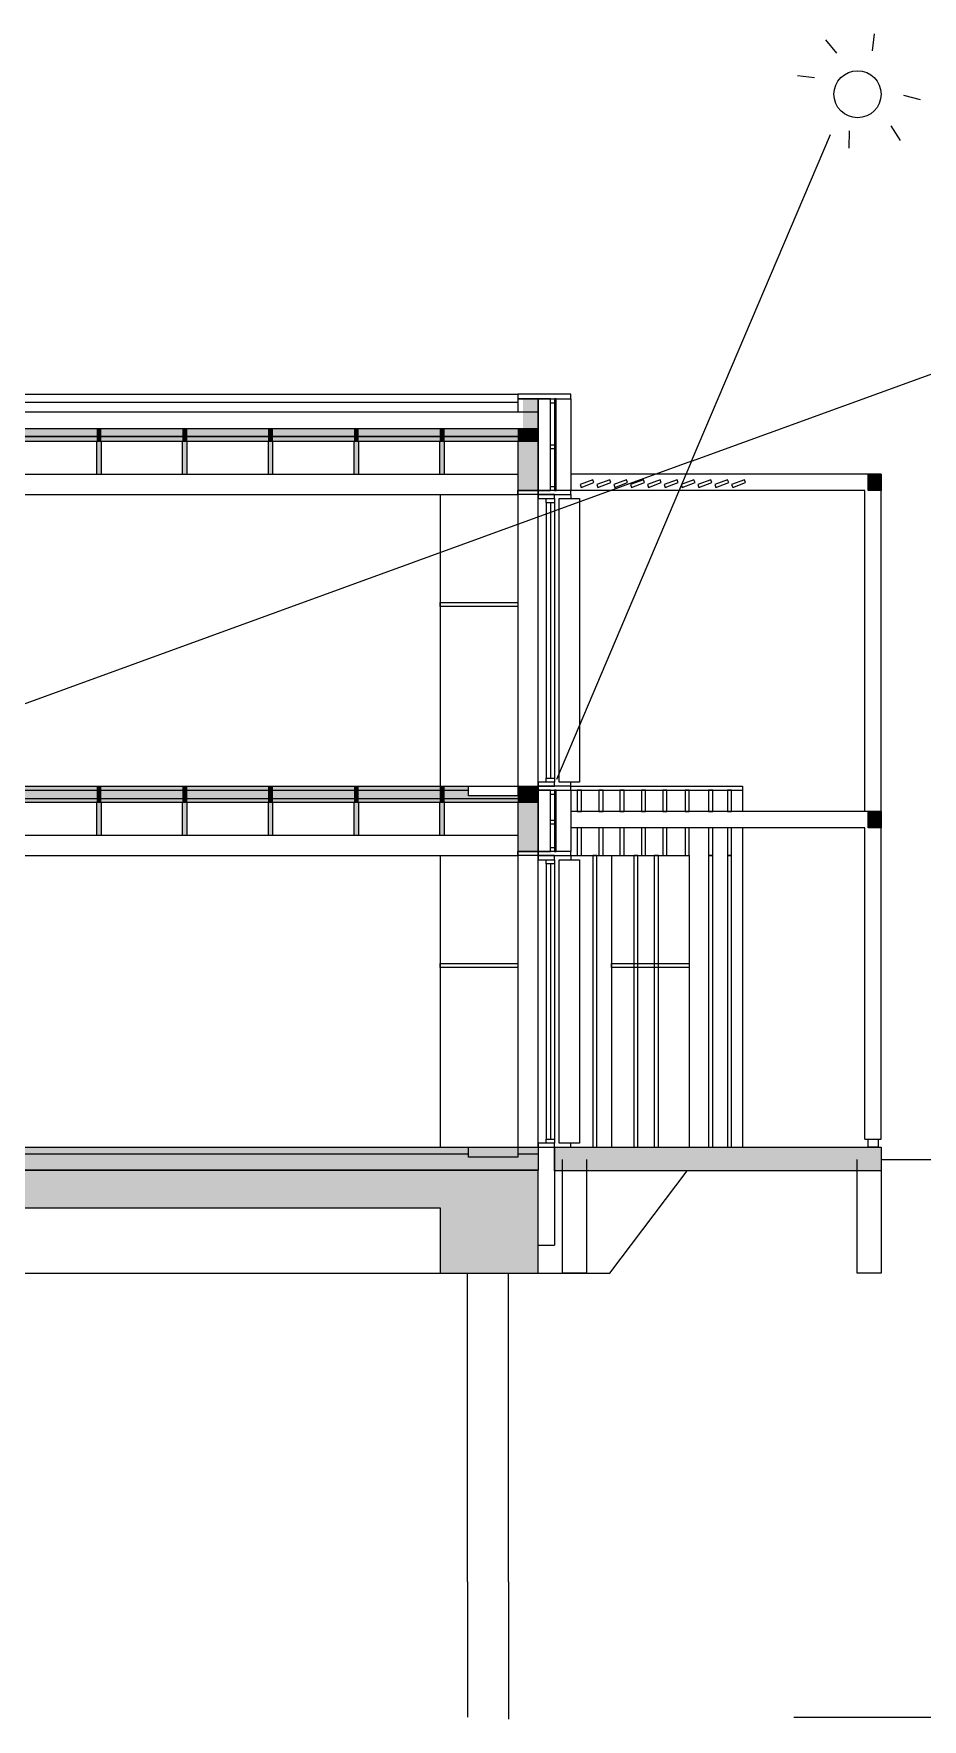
# Model space of a CAD drawing. Extents: x 126 to 1219, y 91 to 1021.
# Drawn here: x 493.46 to 511.59, y 704.18 to 738.57 of the extents above; entities that cross this region are included whole.
import ezdxf

# ---------------------------------------------------------------- set-up
doc = ezdxf.new("R2010")
doc.units = 0
doc.linetypes.add('ACAD_ISO03W100', pattern=[30, 12, -18])
for name, color, linetype in [('-_C_-_WIDOK_RZUT', 253, 'CONTINUOUS'), ('-_E_-_BELKI_01', 50, 'CONTINUOUS'), ('-_E_-_DESKI_ELEW_W_WIDOKU', 253, 'CONTINUOUS'), ('-_E_-_ELEWACJA_DRUGI_PLAN', 8, 'CONTINUOUS'), ('-_E_-_PRZEKR_J___STOLARKA', 151, 'CONTINUOUS'), ('-_E_-_PRZEKR_J_BELKI_02', 40, 'CONTINUOUS'), ('-_E_-_PRZEKR_J_CIENKA', 253, 'CONTINUOUS'), ('-_E_-_PRZEKR_J_GRUBA', 7, 'CONTINUOUS'), ('-_E_-_PRZEKR_J_PALE', 8, 'CONTINUOUS'), ('-_E_-_PRZEKR_J_WIDOK', 8, 'CONTINUOUS'), ('-_I_-_HATCH', 255, 'CONTINUOUS')]:
    doc.layers.add(name, color=color, linetype=linetype)

# ---------------------------------------------------------------- blocks, each defined once
blk = doc.blocks.new('OKNO_W_PRZEKROJU_01')
at = {"layer": '-_E_-_PRZEKR_J___STOLARKA'}
for points in [[(1083.888519, 2263.578334), (1083.888519, 2263.628334), (1083.688519, 2263.628334), (1083.688519, 2263.578334)], [(1083.888519, 2263.578334), (1083.888519, 2263.528334), (1083.788519, 2263.528334), (1083.788519, 2263.578334)], [(1083.888519, 2260.058334), (1083.888519, 2260.108334), (1083.688519, 2260.108334), (1083.688519, 2260.058334)], [(1083.888519, 2260.158334), (1083.888519, 2260.108334), (1083.788519, 2260.108334), (1083.788519, 2260.158334)]]:
    blk.add_lwpolyline(points, close=True, dxfattribs=at)
for points in [[(1083.788519, 2263.528334), (1083.788519, 2260.158334)], [(1083.838519, 2263.528334), (1083.838519, 2260.158334)], [(1083.888519, 2263.528334), (1083.888519, 2260.158334)]]:
    blk.add_lwpolyline(points, dxfattribs=at)
blk = doc.blocks.new('_ALUZJA_01')
at = {"layer": '-_E_-_PRZEKR_J_WIDOK'}
blk.add_lwpolyline([(1083.945361, 2263.578334), (1084.195361, 2263.578334), (1084.195361, 2260.108334), (1083.945361, 2260.108334)], close=True, dxfattribs=at)
for points in [[(1084.088519, 2263.628334), (1084.088519, 2263.578334)], [(1084.088519, 2260.058334), (1084.088519, 2260.108334)]]:
    blk.add_lwpolyline(points, dxfattribs=at)
blk = doc.blocks.new('*U13')
at = {"layer": '-_I_-_HATCH'}
for points in [[(1083.502835, 2532.373981), (1083.502835, 2532.733981), (1083.688519, 2532.373981)], [(1083.688519, 2532.373981), (1083.502835, 2532.733981), (1083.688519, 2532.733981)], [(1077.293519, 2532.213981), (1077.293519, 2532.373981), (1078.283519, 2532.213981)], [(1078.283519, 2532.213981), (1077.293519, 2532.373981), (1078.283519, 2532.373981)], [(1078.283519, 2532.213981), (1078.283519, 2532.373981), (1078.343519, 2532.213981)], [(1078.343519, 2532.213981), (1078.283519, 2532.373981), (1078.343519, 2532.373981)], [(1078.283519, 2531.813981), (1078.283519, 2532.213981), (1078.343519, 2531.813981)], [(1078.343519, 2531.813981), (1078.283519, 2532.213981), (1078.343519, 2532.213981)], [(1078.343519, 2532.213981), (1078.343519, 2532.373981), (1079.333519, 2532.213981)], [(1079.333519, 2532.213981), (1078.343519, 2532.373981), (1079.333519, 2532.373981)], [(1079.333519, 2532.213981), (1079.333519, 2532.373981), (1079.393519, 2532.213981)], [(1079.393519, 2532.213981), (1079.333519, 2532.373981), (1079.393519, 2532.373981)], [(1079.333519, 2531.813981), (1079.333519, 2532.213981), (1079.393519, 2531.813981)], [(1079.393519, 2531.813981), (1079.333519, 2532.213981), (1079.393519, 2532.213981)], [(1079.393519, 2532.213981), (1079.393519, 2532.373981), (1080.383519, 2532.213981)], [(1080.383519, 2532.213981), (1079.393519, 2532.373981), (1080.383519, 2532.373981)], [(1080.383519, 2532.213981), (1080.383519, 2532.373981), (1080.443519, 2532.213981)], [(1080.443519, 2532.213981), (1080.383519, 2532.373981), (1080.443519, 2532.373981)], [(1080.383519, 2531.813981), (1080.383519, 2532.213981), (1080.443519, 2531.813981)], [(1080.443519, 2531.813981), (1080.383519, 2532.213981), (1080.443519, 2532.213981)], [(1080.443519, 2532.213981), (1080.443519, 2532.373981), (1081.433519, 2532.213981)], [(1081.433519, 2532.213981), (1080.443519, 2532.373981), (1081.433519, 2532.373981)], [(1081.433519, 2532.213981), (1081.433519, 2532.373981), (1081.493519, 2532.213981)], [(1081.493519, 2532.213981), (1081.433519, 2532.373981), (1081.493519, 2532.373981)], [(1081.433519, 2531.813981), (1081.433519, 2532.213981), (1081.493519, 2531.813981)], [(1081.493519, 2531.813981), (1081.433519, 2532.213981), (1081.493519, 2532.213981)], [(1081.493519, 2532.213981), (1081.493519, 2532.373981), (1082.483519, 2532.213981)], [(1082.483519, 2532.213981), (1081.493519, 2532.373981), (1082.483519, 2532.373981)], [(1082.483519, 2532.213981), (1082.483519, 2532.373981), (1082.488519, 2532.213981)], [(1082.488519, 2532.213981), (1082.483519, 2532.373981), (1082.488519, 2532.373981)], [(1082.483519, 2531.813981), (1082.483519, 2532.213981), (1082.488519, 2531.813981)], [(1082.488519, 2531.813981), (1082.483519, 2532.213981), (1082.488519, 2532.213981)], [(1082.488519, 2532.213981), (1082.488519, 2532.373981), (1082.543519, 2532.213981)], [(1082.543519, 2532.213981), (1082.488519, 2532.373981), (1082.543519, 2532.373981)], [(1082.488519, 2531.813981), (1082.488519, 2532.213981), (1082.543519, 2531.813981)], [(1082.543519, 2531.813981), (1082.488519, 2532.213981), (1082.543519, 2532.213981)], [(1082.543519, 2532.213981), (1082.543519, 2532.373981), (1082.838519, 2532.213981)], [(1082.838519, 2532.213981), (1082.543519, 2532.373981), (1082.838519, 2532.373981)], [(1082.838519, 2532.213981), (1082.838519, 2532.373981), (1083.438519, 2532.213981)], [(1083.438519, 2532.213981), (1082.838519, 2532.373981), (1083.438519, 2532.373981)], [(1083.438519, 2532.213981), (1083.438519, 2532.373981), (1083.502835, 2532.213981)], [(1083.502835, 2532.213981), (1083.438519, 2532.373981), (1083.502835, 2532.373981)], [(1083.438519, 2531.613981), (1083.438519, 2532.213981), (1083.502835, 2531.613981)], [(1083.502835, 2531.613981), (1083.438519, 2532.213981), (1083.502835, 2532.213981)], [(1083.502835, 2532.213981), (1083.502835, 2532.373981), (1083.688519, 2532.213981)], [(1083.688519, 2532.213981), (1083.502835, 2532.373981), (1083.688519, 2532.373981)], [(1083.502835, 2531.613981), (1083.502835, 2532.213981), (1083.688519, 2531.613981)], [(1083.688519, 2531.613981), (1083.502835, 2532.213981), (1083.688519, 2532.213981)], [(1087.728519, 2531.613981), (1087.728519, 2531.813981), (1087.888519, 2531.613981)], [(1087.888519, 2531.613981), (1087.728519, 2531.813981), (1087.888519, 2531.813981)], [(1077.293519, 2527.793981), (1077.293519, 2527.993981), (1078.283519, 2527.793981)], [(1078.283519, 2527.793981), (1077.293519, 2527.993981), (1078.283519, 2527.993981)], [(1078.283519, 2527.793981), (1078.283519, 2527.993981), (1078.343519, 2527.793981)], [(1078.343519, 2527.793981), (1078.283519, 2527.993981), (1078.343519, 2527.993981)], [(1078.343519, 2527.793981), (1078.343519, 2527.993981), (1079.333519, 2527.793981)], [(1079.333519, 2527.793981), (1078.343519, 2527.993981), (1079.333519, 2527.993981)], [(1079.333519, 2527.793981), (1079.333519, 2527.993981), (1079.393519, 2527.793981)], [(1079.393519, 2527.793981), (1079.333519, 2527.993981), (1079.393519, 2527.993981)], [(1079.393519, 2527.793981), (1079.393519, 2527.993981), (1080.383519, 2527.793981)], [(1080.383519, 2527.793981), (1079.393519, 2527.993981), (1080.383519, 2527.993981)], [(1080.383519, 2527.793981), (1080.383519, 2527.993981), (1080.443519, 2527.793981)], [(1080.443519, 2527.793981), (1080.383519, 2527.993981), (1080.443519, 2527.993981)], [(1080.443519, 2527.793981), (1080.443519, 2527.993981), (1081.433519, 2527.793981)], [(1081.433519, 2527.793981), (1080.443519, 2527.993981), (1081.433519, 2527.993981)], [(1081.433519, 2527.793981), (1081.433519, 2527.993981), (1081.493519, 2527.793981)], [(1081.493519, 2527.793981), (1081.433519, 2527.993981), (1081.493519, 2527.993981)], [(1081.493519, 2527.793981), (1081.493519, 2527.993981), (1082.483519, 2527.793981)], [(1082.483519, 2527.793981), (1081.493519, 2527.993981), (1082.483519, 2527.993981)], [(1082.483519, 2527.793981), (1082.483519, 2527.993981), (1082.488519, 2527.793981)], [(1082.488519, 2527.793981), (1082.483519, 2527.993981), (1082.488519, 2527.993981)], [(1082.488519, 2527.793981), (1082.488519, 2527.993981), (1082.543519, 2527.793981)], [(1082.543519, 2527.793981), (1082.488519, 2527.993981), (1082.543519, 2527.993981)], [(1082.543519, 2527.793981), (1082.543519, 2527.993981), (1082.838519, 2527.793981)], [(1082.838519, 2527.793981), (1082.543519, 2527.993981), (1082.838519, 2527.993981)], [(1083.438519, 2527.793981), (1083.438519, 2527.993981), (1083.502835, 2527.793981)], [(1083.502835, 2527.793981), (1083.438519, 2527.993981), (1083.502835, 2527.993981)], [(1083.502835, 2527.793981), (1083.502835, 2527.993981), (1083.688519, 2527.793981)], [(1083.688519, 2527.793981), (1083.502835, 2527.993981), (1083.688519, 2527.993981)], [(1078.283519, 2527.393981), (1078.283519, 2527.793981), (1078.343519, 2527.393981)], [(1078.343519, 2527.393981), (1078.283519, 2527.793981), (1078.343519, 2527.793981)], [(1079.333519, 2527.393981), (1079.333519, 2527.793981), (1079.393519, 2527.393981)], [(1079.393519, 2527.393981), (1079.333519, 2527.793981), (1079.393519, 2527.793981)], [(1080.383519, 2527.393981), (1080.383519, 2527.793981), (1080.443519, 2527.393981)], [(1080.443519, 2527.393981), (1080.383519, 2527.793981), (1080.443519, 2527.793981)], [(1081.433519, 2527.393981), (1081.433519, 2527.793981), (1081.493519, 2527.393981)], [(1081.493519, 2527.393981), (1081.433519, 2527.793981), (1081.493519, 2527.793981)], [(1082.483519, 2527.393981), (1082.483519, 2527.793981), (1082.488519, 2527.393981)], [(1082.488519, 2527.393981), (1082.483519, 2527.793981), (1082.488519, 2527.793981)], [(1082.488519, 2527.393981), (1082.488519, 2527.793981), (1082.543519, 2527.393981)], [(1082.543519, 2527.393981), (1082.488519, 2527.793981), (1082.543519, 2527.793981)], [(1082.838519, 2527.793981), (1082.838519, 2527.873981), (1083.438519, 2527.793981)], [(1083.438519, 2527.793981), (1082.838519, 2527.873981), (1083.438519, 2527.873981)], [(1083.438519, 2527.193981), (1083.438519, 2527.793981), (1083.502835, 2527.193981)], [(1083.502835, 2527.193981), (1083.438519, 2527.793981), (1083.502835, 2527.793981)], [(1083.502835, 2527.193981), (1083.502835, 2527.793981), (1083.688519, 2527.193981)], [(1083.688519, 2527.193981), (1083.502835, 2527.793981), (1083.688519, 2527.793981)], [(1087.728519, 2527.483981), (1087.728519, 2527.683981), (1087.888519, 2527.483981)], [(1087.888519, 2527.483981), (1087.728519, 2527.683981), (1087.888519, 2527.683981)], [(1077.293519, 2523.293981), (1077.293519, 2523.573981), (1078.283519, 2523.293981)], [(1078.283519, 2523.293981), (1077.293519, 2523.573981), (1078.283519, 2523.573981)], [(1078.283519, 2523.293981), (1078.283519, 2523.573981), (1078.343519, 2523.293981)], [(1078.343519, 2523.293981), (1078.283519, 2523.573981), (1078.343519, 2523.573981)], [(1078.343519, 2523.293981), (1078.343519, 2523.573981), (1079.333519, 2523.293981)], [(1079.333519, 2523.293981), (1078.343519, 2523.573981), (1079.333519, 2523.573981)], [(1079.333519, 2523.293981), (1079.333519, 2523.573981), (1079.393519, 2523.293981)], [(1079.393519, 2523.293981), (1079.333519, 2523.573981), (1079.393519, 2523.573981)], [(1079.393519, 2523.293981), (1079.393519, 2523.573981), (1080.383519, 2523.293981)], [(1080.383519, 2523.293981), (1079.393519, 2523.573981), (1080.383519, 2523.573981)], [(1080.383519, 2523.293981), (1080.383519, 2523.573981), (1080.443519, 2523.293981)], [(1080.443519, 2523.293981), (1080.383519, 2523.573981), (1080.443519, 2523.573981)], [(1080.443519, 2523.293981), (1080.443519, 2523.573981), (1081.433519, 2523.293981)], [(1081.433519, 2523.293981), (1080.443519, 2523.573981), (1081.433519, 2523.573981)], [(1081.433519, 2523.293981), (1081.433519, 2523.573981), (1081.493519, 2523.293981)], [(1081.493519, 2523.293981), (1081.433519, 2523.573981), (1081.493519, 2523.573981)], [(1081.493519, 2523.293981), (1081.493519, 2523.573981), (1082.483519, 2523.293981)], [(1082.483519, 2523.293981), (1081.493519, 2523.573981), (1082.483519, 2523.573981)], [(1082.483519, 2523.293981), (1082.483519, 2523.573981), (1082.488519, 2523.293981)], [(1082.488519, 2523.293981), (1082.483519, 2523.573981), (1082.488519, 2523.573981)], [(1082.488519, 2523.293981), (1082.488519, 2523.573981), (1082.543519, 2523.293981)], [(1082.543519, 2523.293981), (1082.488519, 2523.573981), (1082.543519, 2523.573981)], [(1082.543519, 2523.293981), (1082.543519, 2523.573981), (1082.838519, 2523.293981)], [(1082.838519, 2523.293981), (1082.543519, 2523.573981), (1082.838519, 2523.573981)], [(1082.838519, 2523.293981), (1082.838519, 2523.573981), (1083.438519, 2523.293981)], [(1083.438519, 2523.293981), (1082.838519, 2523.573981), (1083.438519, 2523.573981)], [(1083.438519, 2523.293981), (1083.438519, 2523.573981), (1083.502835, 2523.293981)], [(1083.502835, 2523.293981), (1083.438519, 2523.573981), (1083.502835, 2523.573981)], [(1083.502835, 2523.293981), (1083.502835, 2523.573981), (1083.688519, 2523.293981)], [(1083.688519, 2523.293981), (1083.502835, 2523.573981), (1083.688519, 2523.573981)], [(1083.888519, 2523.285664), (1083.888519, 2523.573981), (1087.728519, 2523.285664)], [(1087.728519, 2523.285664), (1083.888519, 2523.573981), (1087.728519, 2523.573981)], [(1087.728519, 2523.285664), (1087.728519, 2523.573981), (1087.888519, 2523.285664)], [(1087.888519, 2523.285664), (1087.728519, 2523.573981), (1087.888519, 2523.573981)], [(1077.293519, 2522.833981), (1077.293519, 2523.293981), (1078.283519, 2522.833981)], [(1078.283519, 2522.833981), (1077.293519, 2523.293981), (1078.283519, 2523.293981)], [(1078.283519, 2522.833981), (1078.283519, 2523.293981), (1078.343519, 2522.833981)], [(1078.343519, 2522.833981), (1078.283519, 2523.293981), (1078.343519, 2523.293981)], [(1078.343519, 2522.833981), (1078.343519, 2523.293981), (1079.333519, 2522.833981)], [(1079.333519, 2522.833981), (1078.343519, 2523.293981), (1079.333519, 2523.293981)], [(1079.333519, 2522.833981), (1079.333519, 2523.293981), (1079.393519, 2522.833981)], [(1079.393519, 2522.833981), (1079.333519, 2523.293981), (1079.393519, 2523.293981)], [(1079.393519, 2522.833981), (1079.393519, 2523.293981), (1080.383519, 2522.833981)], [(1080.383519, 2522.833981), (1079.393519, 2523.293981), (1080.383519, 2523.293981)], [(1080.383519, 2522.833981), (1080.383519, 2523.293981), (1080.443519, 2522.833981)], [(1080.443519, 2522.833981), (1080.383519, 2523.293981), (1080.443519, 2523.293981)], [(1080.443519, 2522.833981), (1080.443519, 2523.293981), (1081.433519, 2522.833981)], [(1081.433519, 2522.833981), (1080.443519, 2523.293981), (1081.433519, 2523.293981)], [(1081.433519, 2522.833981), (1081.433519, 2523.293981), (1081.493519, 2522.833981)], [(1081.493519, 2522.833981), (1081.433519, 2523.293981), (1081.493519, 2523.293981)], [(1081.493519, 2522.833981), (1081.493519, 2523.293981), (1082.483519, 2522.833981)], [(1082.483519, 2522.833981), (1081.493519, 2523.293981), (1082.483519, 2523.293981)], [(1082.483519, 2522.833981), (1082.483519, 2523.293981), (1082.488519, 2522.833981)], [(1082.488519, 2522.833981), (1082.483519, 2523.293981), (1082.488519, 2523.293981)], [(1082.488519, 2522.033981), (1082.488519, 2523.293981), (1082.543519, 2522.033981)], [(1082.543519, 2522.033981), (1082.488519, 2523.293981), (1082.543519, 2523.293981)], [(1082.543519, 2522.033981), (1082.543519, 2523.293981), (1082.838519, 2522.033981)], [(1082.838519, 2522.033981), (1082.543519, 2523.293981), (1082.838519, 2523.293981)], [(1082.838519, 2522.033981), (1082.838519, 2523.293981), (1083.438519, 2522.033981)], [(1083.438519, 2522.033981), (1082.838519, 2523.293981), (1083.438519, 2523.293981)], [(1083.438519, 2522.033981), (1083.438519, 2523.293981), (1083.502835, 2522.033981)], [(1083.502835, 2522.033981), (1083.438519, 2523.293981), (1083.502835, 2523.293981)], [(1083.502835, 2522.033981), (1083.502835, 2523.293981), (1083.688519, 2522.033981)], [(1083.688519, 2522.033981), (1083.502835, 2523.293981), (1083.688519, 2523.293981)]]:
    blk.add_solid(points, dxfattribs=at)
blk = doc.blocks.new('PRZEKR_J_HATCH_OBRYS')
at = {"layer": '-_I_-_HATCH'}
blk.add_blockref('*U13', (0, 0), dxfattribs=at)
blk = doc.blocks.new('PRZEKR_J_A')
at = {"layer": '-_E_-_BELKI_01'}
for points in [[(1083.438519, 2263.678334), (1083.688519, 2263.678334), (1083.688519, 2264.278334), (1083.438519, 2264.278334)], [(1087.888519, 2263.878334), (1087.888519, 2263.678334), (1087.728519, 2263.678334), (1087.728519, 2263.878334)], [(1083.438519, 2259.258334), (1083.688519, 2259.258334), (1083.688519, 2259.858334), (1083.438519, 2259.858334)], [(1087.888519, 2259.748334), (1087.888519, 2259.548334), (1087.728519, 2259.548334), (1087.728519, 2259.748334)]]:
    blk.add_lwpolyline(points, close=True, dxfattribs=at)
at = {"layer": '-_E_-_DESKI_ELEW_W_WIDOKU'}
for points in [[(1084.16813, 2259.748334), (1084.21813, 2259.748334), (1084.21813, 2260.008334), (1084.16813, 2260.008334)], [(1084.433217, 2259.748334), (1084.483217, 2259.748334), (1084.483217, 2260.008334), (1084.433217, 2260.008334)], [(1084.690122, 2259.748334), (1084.740122, 2259.748334), (1084.740122, 2260.008334), (1084.690122, 2260.008334)], [(1084.952582, 2259.748334), (1085.002582, 2259.748334), (1085.002582, 2260.008334), (1084.952582, 2260.008334)], [(1085.215017, 2259.748334), (1085.265017, 2259.748334), (1085.265017, 2260.008334), (1085.215017, 2260.008334)], [(1085.488519, 2259.748334), (1085.538519, 2259.748334), (1085.538519, 2260.008334), (1085.488519, 2260.008334)], [(1085.775999, 2259.748334), (1085.825999, 2259.748334), (1085.825999, 2260.008334), (1085.775999, 2260.008334)], [(1086.005444, 2259.748334), (1086.055444, 2259.748334), (1086.055444, 2260.008334), (1086.005444, 2260.008334)], [(1084.16813, 2259.208334), (1084.21813, 2259.208334), (1084.21813, 2259.548334), (1084.16813, 2259.548334)], [(1084.433217, 2259.208334), (1084.483217, 2259.208334), (1084.483217, 2259.548334), (1084.433217, 2259.548334)], [(1084.690122, 2259.208334), (1084.740122, 2259.208334), (1084.740122, 2259.548334), (1084.690122, 2259.548334)], [(1084.952582, 2259.208334), (1085.002582, 2259.208334), (1085.002582, 2259.548334), (1084.952582, 2259.548334)], [(1085.215017, 2259.208334), (1085.265017, 2259.208334), (1085.265017, 2259.548334), (1085.215017, 2259.548334)], [(1085.488519, 2259.208334), (1085.538519, 2259.208334), (1085.538519, 2259.548334), (1085.488519, 2259.548334)], [(1085.775999, 2259.208334), (1085.825999, 2259.208334), (1085.825999, 2259.548334), (1085.775999, 2259.548334)], [(1086.005444, 2259.208334), (1086.055444, 2259.208334), (1086.055444, 2259.548334), (1086.005444, 2259.548334)], [(1084.359073, 2255.638334), (1084.409073, 2255.638334), (1084.409073, 2259.208334), (1084.359073, 2259.208334)], [(1084.859339, 2255.638334), (1084.909339, 2255.638334), (1084.909339, 2259.208334), (1084.859339, 2259.208334)], [(1085.110463, 2255.638334), (1085.160463, 2255.638334), (1085.160463, 2259.208334), (1085.110463, 2259.208334)], [(1085.775999, 2255.638334), (1085.825999, 2255.638334), (1085.825999, 2259.208334), (1085.775999, 2259.208334)], [(1086.005444, 2255.638334), (1086.055444, 2255.638334), (1086.055444, 2259.208334), (1086.005444, 2259.208334)]]:
    blk.add_lwpolyline(points, close=True, dxfattribs=at)
at = {"layer": '-_E_-_ELEWACJA_DRUGI_PLAN'}
for points in [[(1084.088519, 2260.058334), (1086.188519, 2260.058334), (1086.188519, 2259.748334)], [(1084.088519, 2260.008334), (1086.188519, 2260.008334)], [(1086.188519, 2259.548334), (1086.188519, 2255.638334)], [(1084.088519, 2259.208334), (1085.538519, 2259.208334), (1085.538519, 2255.638334)], [(1084.588519, 2259.208334), (1084.588519, 2255.638334)]]:
    blk.add_lwpolyline(points, dxfattribs=at)
blk.add_lwpolyline([(1085.538519, 2257.888334), (1085.538519, 2257.838334), (1084.588519, 2257.838334), (1084.588519, 2257.888334)], close=True, dxfattribs=at)
at = {"layer": '-_E_-_PRZEKR_J_BELKI_02'}
for points in [[(1078.283519, 2264.278334), (1078.283519, 2263.878334), (1078.343519, 2263.878334), (1078.343519, 2264.278334)], [(1079.333519, 2264.278334), (1079.333519, 2263.878334), (1079.393519, 2263.878334), (1079.393519, 2264.278334)], [(1080.383519, 2264.278334), (1080.383519, 2263.878334), (1080.443519, 2263.878334), (1080.443519, 2264.278334)], [(1081.433519, 2264.278334), (1081.433519, 2263.878334), (1081.493519, 2263.878334), (1081.493519, 2264.278334)], [(1082.483519, 2264.278334), (1082.483519, 2263.878334), (1082.543519, 2263.878334), (1082.543519, 2264.278334)], [(1078.283519, 2259.858334), (1078.283519, 2259.458334), (1078.343519, 2259.458334), (1078.343519, 2259.858334)], [(1079.333519, 2259.858334), (1079.333519, 2259.458334), (1079.393519, 2259.458334), (1079.393519, 2259.858334)], [(1080.383519, 2259.858334), (1080.383519, 2259.458334), (1080.443519, 2259.458334), (1080.443519, 2259.858334)], [(1081.433519, 2259.858334), (1081.433519, 2259.458334), (1081.493519, 2259.458334), (1081.493519, 2259.858334)], [(1082.483519, 2259.858334), (1082.483519, 2259.458334), (1082.543519, 2259.458334), (1082.543519, 2259.858334)]]:
    blk.add_lwpolyline(points, close=True, dxfattribs=at)
at = {"layer": '-_E_-_PRZEKR_J_CIENKA'}
for points in [[(1087.345796, 2269.031767), (1087.210597, 2269.193045)], [(1087.345796, 2269.031767), (1087.210597, 2269.193045)], [(1087.783254, 2269.060215), (1087.804773, 2269.269563)], [(1087.071895, 2268.728191), (1086.863209, 2268.755394)], [(1088.160865, 2268.517981), (1088.364683, 2268.465557)], [(1088.005101, 2268.139936), (1088.119646, 2267.963389)], [(1085.567816, 2264.036296), (1085.567816, 2264.036296), (1087.265425, 2268.03561)], [(1087.494556, 2268.079535), (1087.491505, 2267.869106)], [(1085.567816, 2264.036296), (1085.567816, 2264.036296), (1090.24926, 2265.740202)], [(1084.088519, 2264.798334), (1084.088519, 2263.678334)], [(1075.290285, 2260.008334), (1082.838519, 2260.008334)], [(1075.290285, 2259.908334), (1083.688519, 2259.908334)], [(1083.438519, 2260.008334), (1083.688519, 2260.008334)], [(1084.088519, 2260.008334), (1084.088519, 2259.258334)], [(1059.088519, 2255.558334), (1082.838519, 2255.558334)], [(1083.438519, 2255.558334), (1083.563519, 2255.558334), (1083.688519, 2255.558334)]]:
    blk.add_lwpolyline(points, dxfattribs=at)
at = {"layer": '-_E_-_PRZEKR_J_CIENKA', "linetype": 'ACAD_ISO03W100'}
for points in [[(1085.567816, 2264.036296), (1076.093417, 2260.587897)], [(1085.567816, 2264.036296), (1083.91466, 2260.141703)]]:
    blk.add_lwpolyline(points, dxfattribs=at)
at = {"layer": '-_E_-_PRZEKR_J_CIENKA'}
for points in [[(1084.371901, 2263.773752), (1084.35907, 2263.80869), (1084.201463, 2263.75081), (1084.214294, 2263.715873)], [(1084.578108, 2263.773752), (1084.565278, 2263.80869), (1084.407671, 2263.75081), (1084.420502, 2263.715873)], [(1084.784316, 2263.773752), (1084.771485, 2263.80869), (1084.613879, 2263.75081), (1084.626709, 2263.715873)], [(1084.990524, 2263.773752), (1084.977693, 2263.80869), (1084.820087, 2263.75081), (1084.832917, 2263.715873)], [(1084.990524, 2263.773752), (1084.977693, 2263.80869), (1084.820087, 2263.75081), (1084.832917, 2263.715873)], [(1085.196731, 2263.773752), (1085.183901, 2263.80869), (1085.026294, 2263.75081), (1085.039125, 2263.715873)], [(1085.402939, 2263.773752), (1085.390108, 2263.80869), (1085.232502, 2263.75081), (1085.245333, 2263.715873)], [(1085.609147, 2263.773752), (1085.596316, 2263.80869), (1085.43871, 2263.75081), (1085.45154, 2263.715873)], [(1085.609147, 2263.773752), (1085.596316, 2263.80869), (1085.43871, 2263.75081), (1085.45154, 2263.715873)], [(1085.815354, 2263.773752), (1085.802524, 2263.80869), (1085.644917, 2263.75081), (1085.657748, 2263.715873)], [(1086.021562, 2263.773752), (1086.008732, 2263.80869), (1085.851125, 2263.75081), (1085.863956, 2263.715873)], [(1086.22777, 2263.773752), (1086.214939, 2263.80869), (1086.057333, 2263.75081), (1086.070163, 2263.715873)]]:
    blk.add_lwpolyline(points, close=True, dxfattribs=at)
blk.add_circle((1087.598164, 2268.528717), 0.28819, dxfattribs=at)
at = {"layer": '-_E_-_PRZEKR_J_GRUBA'}
for points in [[(1083.688519, 2264.798334), (1084.088519, 2264.798334), (1084.088519, 2264.858334), (1083.438519, 2264.858334), (1083.438519, 2264.798334)], [(1083.688519, 2263.678334), (1083.838519, 2263.678334), (1083.838519, 2264.798334), (1083.688519, 2264.798334)], [(1083.838519, 2264.798334), (1083.888519, 2264.798334), (1083.888519, 2264.748334), (1083.838519, 2264.748334)], [(1083.888519, 2264.798334), (1083.888519, 2263.678334), (1083.908519, 2263.678334), (1083.908519, 2264.798334)], [(1083.838519, 2264.238334), (1083.888519, 2264.238334), (1083.888519, 2264.188334), (1083.838519, 2264.188334)], [(1083.688519, 2263.628334), (1083.438519, 2263.628334), (1083.438519, 2263.678334), (1083.688519, 2263.678334)], [(1083.838519, 2263.728334), (1083.888519, 2263.728334), (1083.888519, 2263.678334), (1083.838519, 2263.678334)], [(1083.688519, 2259.258334), (1083.838519, 2259.258334), (1083.838519, 2260.008334), (1083.688519, 2260.008334)], [(1083.838519, 2260.008334), (1083.888519, 2260.008334), (1083.888519, 2259.958334), (1083.838519, 2259.958334)], [(1083.888519, 2260.008334), (1083.888519, 2259.258334), (1083.908519, 2259.258334), (1083.908519, 2260.008334)], [(1083.838519, 2259.64259), (1083.888519, 2259.64259), (1083.888519, 2259.59259), (1083.838519, 2259.59259)], [(1083.688519, 2259.208334), (1083.438519, 2259.208334), (1083.438519, 2259.258334), (1083.688519, 2259.258334)], [(1083.838519, 2259.308334), (1083.888519, 2259.308334), (1083.888519, 2259.258334), (1083.838519, 2259.258334)], [(1083.888519, 2255.638334), (1087.888519, 2255.638334), (1087.888519, 2255.350016), (1083.888519, 2255.350016)]]:
    blk.add_lwpolyline(points, close=True, dxfattribs=at)
for points in [[(1083.688519, 2264.638334), (1083.688519, 2264.798334), (1083.438519, 2264.798334), (1083.438519, 2264.638334)], [(1073.033519, 2264.758334), (1083.438519, 2264.758334)], [(1073.033519, 2264.438334), (1083.688519, 2264.438334), (1083.688519, 2264.638334), (1073.033519, 2264.638334)], [(1073.033519, 2264.438334), (1083.688519, 2264.438334), (1083.688519, 2264.338334), (1073.033519, 2264.338334)], [(1073.033519, 2264.338334), (1083.688519, 2264.338334), (1083.688519, 2264.278334), (1073.033519, 2264.278334)], [(1083.688519, 2263.678334), (1083.688519, 2263.628334), (1083.908519, 2263.628334), (1084.088519, 2263.628334), (1084.088519, 2263.678334), (1083.688519, 2263.678334)], [(1075.290285, 2260.058334), (1083.688519, 2260.058334), (1083.688519, 2259.858334)], [(1083.438519, 2260.058334), (1083.438519, 2259.938334), (1082.838519, 2259.938334), (1082.838519, 2260.058334)], [(1083.688519, 2260.058334), (1083.688519, 2260.008334), (1083.908519, 2260.008334), (1084.088519, 2260.008334), (1084.088519, 2260.058334), (1083.688519, 2260.058334)], [(1083.438519, 2259.858334), (1075.290285, 2259.858334)], [(1083.688519, 2259.258334), (1083.688519, 2259.208334), (1083.908519, 2259.208334), (1084.088519, 2259.208334), (1084.088519, 2259.258334), (1083.688519, 2259.258334)], [(1058.238519, 2255.638334), (1083.563519, 2255.638334), (1083.688519, 2255.638334)], [(1058.238519, 2255.358334), (1058.238519, 2255.638334), (1083.688519, 2255.638334), (1083.688519, 2255.358334), (1058.238519, 2255.358334)], [(1083.438519, 2255.638334), (1083.438519, 2255.518334), (1082.838519, 2255.518334), (1082.838519, 2255.638334)], [(1083.688519, 2255.638334), (1083.888519, 2255.638334), (1083.888519, 2254.438334), (1083.888519, 2254.438334)], [(1058.238519, 2255.358334), (1083.563519, 2255.358334), (1083.688519, 2255.358334)], [(1082.488519, 2254.898334), (1082.488519, 2254.098334), (1083.688519, 2254.098334), (1083.688519, 2255.358334)], [(1075.763519, 2254.898334), (1082.488519, 2254.898334), (1082.488519, 2254.898334)], [(1083.688519, 2254.438334), (1083.888519, 2254.438334)]]:
    blk.add_lwpolyline(points, dxfattribs=at)
at = {"layer": '-_E_-_PRZEKR_J_PALE', "linetype": 'ACAD_ISO03W100'}
for points in [[(1082.825404, 2250.318334), (1082.825404, 2254.098334)], [(1083.325404, 2250.318334), (1083.325404, 2254.098334)], [(1082.825404, 2250.318334), (1082.825404, 2248.663277)], [(1083.325404, 2250.318334), (1083.325404, 2248.635533)]]:
    blk.add_lwpolyline(points, dxfattribs=at)
at = {"layer": '-_E_-_PRZEKR_J_WIDOK'}
for points in [[(1058.488519, 2264.858334), (1083.438519, 2264.858334)], [(1075.670285, 2263.878334), (1083.438519, 2263.878334)], [(1087.888519, 2259.748334), (1087.888519, 2263.878334), (1084.088519, 2263.878334)], [(1075.670285, 2263.628334), (1083.438519, 2263.628334)], [(1082.488519, 2263.628334), (1082.488519, 2260.058334)], [(1087.688519, 2259.748334), (1087.688519, 2263.678334), (1084.088519, 2263.678334)], [(1087.888519, 2255.735218), (1087.888519, 2259.748334), (1084.088519, 2259.748334)], [(1075.670285, 2259.458334), (1083.438519, 2259.458334)], [(1087.688519, 2255.735218), (1087.688519, 2259.548334), (1084.088519, 2259.548334)], [(1075.670285, 2259.208334), (1083.438519, 2259.208334)], [(1082.488519, 2259.208334), (1082.488519, 2255.638334)], [(1087.688519, 2255.735218), (1087.888519, 2255.735218)], [(1054.713613, 2255.638334), (1057.019312, 2250.318334), (1058.238519, 2250.318334), (1068.258162, 2250.318334), (1070.233055, 2254.098334), (1084.566598, 2254.098334), (1085.513771, 2255.350016)], [(1083.888519, 2255.638334), (1087.888519, 2255.638334), (1087.888519, 2255.488334), (1102.138519, 2255.488334)]]:
    blk.add_lwpolyline(points, dxfattribs=at)
for points in [[(1083.438519, 2260.058334), (1083.688519, 2260.058334), (1083.688519, 2263.678334), (1083.438519, 2263.678334)], [(1083.438519, 2262.308334), (1083.438519, 2262.258334), (1082.488519, 2262.258334), (1082.488519, 2262.308334)], [(1083.438519, 2255.638334), (1083.688519, 2255.638334), (1083.688519, 2259.258334), (1083.438519, 2259.258334)], [(1083.438519, 2257.888334), (1083.438519, 2257.838334), (1082.488519, 2257.838334), (1082.488519, 2257.888334)], [(1087.727156, 2255.735218), (1087.850736, 2255.735218), (1087.850736, 2255.638334), (1087.727156, 2255.638334)]]:
    blk.add_lwpolyline(points, close=True, dxfattribs=at)
at = {"layer": '-_E_-_PRZEKR_J_WIDOK', "linetype": 'ACAD_ISO03W100'}
for points in [[(1084.282217, 2255.488334), (1084.282217, 2254.098334), (1083.986001, 2254.098334), (1083.986001, 2255.488334)], [(1087.888519, 2255.488334), (1087.888519, 2254.098334), (1087.592303, 2254.098334), (1087.592303, 2255.488334)], [(1056.817684, 2248.663277), (1196.294235, 2248.663277)]]:
    blk.add_lwpolyline(points, dxfattribs=at)
at = {"layer": '-_E_-_PRZEKR_J___STOLARKA'}
for p in [(0, 0), (0, -4.42)]:
    blk.add_blockref('OKNO_W_PRZEKROJU_01', p, dxfattribs=at)
at = {"layer": '-_E_-_PRZEKR_J_WIDOK'}
for p in [(0, 0), (0, -4.42)]:
    blk.add_blockref('_ALUZJA_01', p, dxfattribs=at)
at = {"layer": '-_I_-_HATCH'}
blk.add_blockref('PRZEKR_J_HATCH_OBRYS', (0, -267.935648), dxfattribs=at)

msp = doc.modelspace()

# ---------------------------------------------------------------- block references
at = {"layer": '-_C_-_WIDOK_RZUT', "xscale": 1.666665, "yscale": 1.666665, "zscale": 1.666665}
msp.add_blockref('PRZEKR_J_A', (-1302.394409, -3043.541998), dxfattribs=at)

doc.saveas('drawing.dxf')
